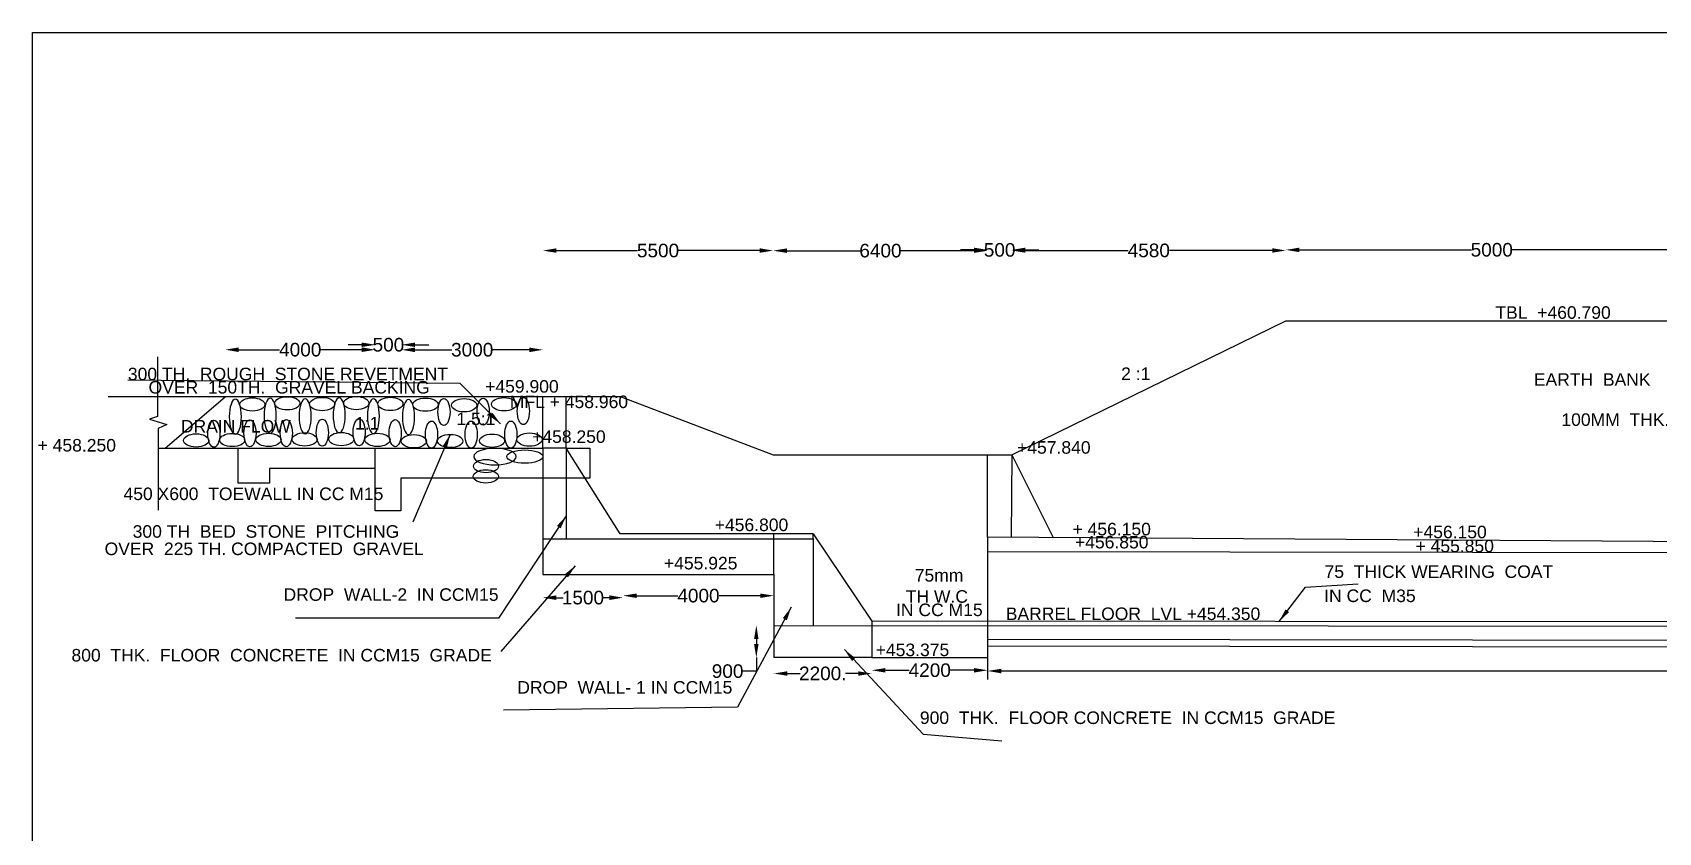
# Model space of a CAD drawing. Header units: inches. Extents: x 48010 to 53514, y -54 to 3817.
# Drawn here: x 48010 to 49566, y 3051 to 3817 of the extents above; entities that cross this region are included whole.
import ezdxf

# ---------------------------------------------------------------- set-up
doc = ezdxf.new("R2010")
doc.units = ezdxf.units.IN
doc.header["$MEASUREMENT"] = 0
doc.layers.add('DIMENSIONS', color=255, linetype='Continuous')
doc.layers.add('TEXT', color=1, linetype='Continuous')
doc.styles.get("Standard").update_dxf_attribs({"font": 'arial.ttf', "height": 13})
doc.dimstyles.get("Standard").update_dxf_attribs({"dimtxt": 12, "dimasz": 13, "dimexe": 0.18, "dimexo": 0.0625, "dimgap": 0.09, "dimtad": 0, "dimtih": 1, "dimtoh": 1, "dimdec": 4, "dimzin": 0, "dimdsep": 46, "dimtxsty": 'Standard', "dimcen": 0.09, "dimse1": 1, "dimse2": 1, "dimadec": 0, "dimazin": 0, "dimtfac": 1, "dimtdec": 4, "dimtofl": 0, "dimtmove": 0, "dimatfit": 3, "dimfxl": 1, "dimtolj": 1, "dimtzin": 0, "dimarcsym": 0})

# ---------------------------------------------------------------- blocks, each defined once
blk = doc.blocks.new('*D1')
at = {"layer": 'Defpoints', "color": 0, "transparency": 16777216}
for p in [(48338.1, 3513.3), (48194.4, 3468.2), (48338.1, 3468.2)]:
    blk.add_point(p, dxfattribs=at)
at = {"layer": 'DIMENSIONS', "color": 0, "lineweight": -2, "transparency": 16777216}
for p, q in [((48207.4, 3513.3), (48246.5, 3513.3)), ((48325.1, 3513.3), (48286, 3513.3))]:
    blk.add_line(p, q, dxfattribs=at)
at = {"layer": 'DIMENSIONS', "color": 0, "transparency": 16777216}
for points in [[(48207.4, 3515.5), (48207.4, 3511.1), (48194.4, 3513.3)], [(48325.1, 3515.5), (48325.1, 3511.1), (48338.1, 3513.3)]]:
    blk.add_solid(points, dxfattribs=at)
at = {"layer": 'DIMENSIONS', "color": 0, "transparency": 16777216, "insert": (48266.2, 3513.3), "char_height": 13, "attachment_point": 5}
blk.add_mtext('\\A1;4000', dxfattribs=at)
blk = doc.blocks.new('*D2')
at = {"layer": 'Defpoints', "color": 0, "transparency": 16777216}
for p in [(48498.4, 3513.2), (48363.2, 3468.2), (48498.4, 3468.2)]:
    blk.add_point(p, dxfattribs=at)
at = {"layer": 'DIMENSIONS', "color": 0, "lineweight": -2, "transparency": 16777216}
for p, q in [((48376.2, 3513.2), (48411.3, 3513.2)), ((48485.4, 3513.2), (48450.3, 3513.2))]:
    blk.add_line(p, q, dxfattribs=at)
at = {"layer": 'DIMENSIONS', "color": 0, "transparency": 16777216}
for points in [[(48376.2, 3515.4), (48376.2, 3511), (48363.2, 3513.2)], [(48485.4, 3515.4), (48485.4, 3511), (48498.4, 3513.2)]]:
    blk.add_solid(points, dxfattribs=at)
at = {"layer": 'DIMENSIONS', "color": 0, "transparency": 16777216, "insert": (48430.8, 3513.2), "char_height": 13, "attachment_point": 5}
blk.add_mtext('\\A1;3000', dxfattribs=at)
blk = doc.blocks.new('*D3')
at = {"layer": 'Defpoints', "color": 0, "transparency": 16777216}
for p in [(48363.2, 3518), (48338.1, 3468.2), (48363.2, 3468.2)]:
    blk.add_point(p, dxfattribs=at)
at = {"layer": 'DIMENSIONS', "color": 0, "lineweight": -2, "transparency": 16777216}
for p, q in [((48325.1, 3518), (48312.1, 3518)), ((48376.2, 3518), (48389.2, 3518))]:
    blk.add_line(p, q, dxfattribs=at)
at = {"layer": 'DIMENSIONS', "color": 0, "transparency": 16777216}
for points in [[(48325.1, 3520.2), (48325.1, 3515.9), (48338.1, 3518)], [(48376.2, 3520.2), (48376.2, 3515.9), (48363.2, 3518)]]:
    blk.add_solid(points, dxfattribs=at)
at = {"layer": 'DIMENSIONS', "color": 0, "transparency": 16777216, "insert": (48350.6, 3518), "char_height": 13, "attachment_point": 5}
blk.add_mtext('\\A1;500', dxfattribs=at)
blk = doc.blocks.new('*D4')
at = {"layer": 'Defpoints', "color": 0, "transparency": 16777216}
for p in [(48719, 3608.2), (48498.4, 3468.2), (48719, 3412.6)]:
    blk.add_point(p, dxfattribs=at)
at = {"layer": 'DIMENSIONS', "color": 0, "lineweight": -2, "transparency": 16777216}
for p, q in [((48511.4, 3608.2), (48589.2, 3608.2)), ((48706, 3608.2), (48628.2, 3608.2))]:
    blk.add_line(p, q, dxfattribs=at)
at = {"layer": 'DIMENSIONS', "color": 0, "transparency": 16777216}
for points in [[(48511.4, 3610.4), (48511.4, 3606.1), (48498.4, 3608.2)], [(48706, 3610.4), (48706, 3606.1), (48719, 3608.2)]]:
    blk.add_solid(points, dxfattribs=at)
at = {"layer": 'DIMENSIONS', "color": 0, "transparency": 16777216, "insert": (48608.7, 3608.2), "char_height": 13, "attachment_point": 5}
blk.add_mtext('\\A1;5500', dxfattribs=at)
blk = doc.blocks.new('*D5')
at = {"layer": 'Defpoints', "color": 0, "transparency": 16777216}
for p in [(48924.2, 3608.1), (48719, 3412.6), (48924.2, 3412.6)]:
    blk.add_point(p, dxfattribs=at)
at = {"layer": 'DIMENSIONS', "color": 0, "lineweight": -2, "transparency": 16777216}
for p, q in [((48732, 3608.1), (48802.1, 3608.1)), ((48911.2, 3608.1), (48841.1, 3608.1))]:
    blk.add_line(p, q, dxfattribs=at)
at = {"layer": 'DIMENSIONS', "color": 0, "transparency": 16777216}
for points in [[(48732, 3610.3), (48732, 3606), (48719, 3608.1)], [(48911.2, 3610.3), (48911.2, 3606), (48924.2, 3608.1)]]:
    blk.add_solid(points, dxfattribs=at)
at = {"layer": 'DIMENSIONS', "color": 0, "transparency": 16777216, "insert": (48821.6, 3608.1), "char_height": 13, "attachment_point": 5}
blk.add_mtext('\\A1;6400', dxfattribs=at)
blk = doc.blocks.new('*D6')
at = {"layer": 'Defpoints', "color": 0, "transparency": 16777216}
for p in [(48947.3, 3608.8), (48924.2, 3412.6), (48947.3, 3412.6)]:
    blk.add_point(p, dxfattribs=at)
at = {"layer": 'DIMENSIONS', "color": 0, "lineweight": -2, "transparency": 16777216}
for p, q in [((48911.2, 3608.8), (48898.2, 3608.8)), ((48960.3, 3608.8), (48973.3, 3608.8))]:
    blk.add_line(p, q, dxfattribs=at)
at = {"layer": 'DIMENSIONS', "color": 0, "transparency": 16777216}
for points in [[(48911.2, 3611), (48911.2, 3606.6), (48924.2, 3608.8)], [(48960.3, 3611), (48960.3, 3606.6), (48947.3, 3608.8)]]:
    blk.add_solid(points, dxfattribs=at)
at = {"layer": 'DIMENSIONS', "color": 0, "transparency": 16777216, "insert": (48935.7, 3608.8), "char_height": 13, "attachment_point": 5}
blk.add_mtext('\\A1;500', dxfattribs=at)
blk = doc.blocks.new('*D7')
at = {"layer": 'Defpoints', "color": 0, "transparency": 16777216}
for p in [(49209.7, 3608.3), (49209.7, 3540.9), (48947.3, 3412.6)]:
    blk.add_point(p, dxfattribs=at)
at = {"layer": 'DIMENSIONS', "color": 0, "lineweight": -2, "transparency": 16777216}
for p, q in [((48960.3, 3608.3), (49058.7, 3608.3)), ((49196.7, 3608.3), (49098.2, 3608.3))]:
    blk.add_line(p, q, dxfattribs=at)
at = {"layer": 'DIMENSIONS', "color": 0, "transparency": 16777216}
for points in [[(48960.3, 3610.5), (48960.3, 3606.2), (48947.3, 3608.3)], [(49196.7, 3610.5), (49196.7, 3606.2), (49209.7, 3608.3)]]:
    blk.add_solid(points, dxfattribs=at)
at = {"layer": 'DIMENSIONS', "color": 0, "transparency": 16777216, "insert": (49078.5, 3608.3), "char_height": 13, "attachment_point": 5}
blk.add_mtext('\\A1;4580', dxfattribs=at)
blk = doc.blocks.new('*D8')
at = {"layer": 'Defpoints', "color": 0, "transparency": 16777216}
for p in [(49604, 3608.9), (49209.7, 3540.9), (49604, 3540.9)]:
    blk.add_point(p, dxfattribs=at)
at = {"layer": 'DIMENSIONS', "color": 0, "lineweight": -2, "transparency": 16777216}
for p, q in [((49222.7, 3608.9), (49387.4, 3608.9)), ((49591, 3608.9), (49426.3, 3608.9))]:
    blk.add_line(p, q, dxfattribs=at)
at = {"layer": 'DIMENSIONS', "color": 0, "transparency": 16777216}
for points in [[(49222.7, 3611), (49222.7, 3606.7), (49209.7, 3608.9)], [(49591, 3611), (49591, 3606.7), (49604, 3608.9)]]:
    blk.add_solid(points, dxfattribs=at)
at = {"layer": 'DIMENSIONS', "color": 0, "transparency": 16777216, "insert": (49406.8, 3608.9), "char_height": 13, "attachment_point": 5}
blk.add_mtext('\\A1;5000', dxfattribs=at)
blk = doc.blocks.new('*D17')
at = {"layer": 'Defpoints', "color": 0, "transparency": 16777216}
for p in [(48498.4, 3298.1), (48575.2, 3298.1), (48575.2, 3275.9)]:
    blk.add_point(p, dxfattribs=at)
at = {"layer": 'DIMENSIONS', "color": 0, "lineweight": -2, "transparency": 16777216}
for p, q in [((48511.4, 3275.9), (48517.9, 3275.9)), ((48562.2, 3275.9), (48555.7, 3275.9))]:
    blk.add_line(p, q, dxfattribs=at)
at = {"layer": 'DIMENSIONS', "color": 0, "transparency": 16777216}
for points in [[(48511.4, 3278.1), (48511.4, 3273.7), (48498.4, 3275.9)], [(48562.2, 3278.1), (48562.2, 3273.7), (48575.2, 3275.9)]]:
    blk.add_solid(points, dxfattribs=at)
at = {"layer": 'DIMENSIONS', "color": 0, "transparency": 16777216, "insert": (48536.8, 3275.9), "char_height": 13, "attachment_point": 5}
blk.add_mtext('\\A1;1500', dxfattribs=at)
blk = doc.blocks.new('*D18')
at = {"layer": 'Defpoints', "color": 0, "transparency": 16777216}
for p in [(48575.2, 3298.1), (48719.5, 3298.1), (48719.5, 3277.8)]:
    blk.add_point(p, dxfattribs=at)
at = {"layer": 'DIMENSIONS', "color": 0, "lineweight": -2, "transparency": 16777216}
for p, q in [((48588.2, 3277.8), (48627.6, 3277.8)), ((48706.5, 3277.8), (48667.1, 3277.8))]:
    blk.add_line(p, q, dxfattribs=at)
at = {"layer": 'DIMENSIONS', "color": 0, "transparency": 16777216}
for points in [[(48588.2, 3279.9), (48588.2, 3275.6), (48575.2, 3277.8)], [(48706.5, 3279.9), (48706.5, 3275.6), (48719.5, 3277.8)]]:
    blk.add_solid(points, dxfattribs=at)
at = {"layer": 'DIMENSIONS', "color": 0, "transparency": 16777216, "insert": (48647.4, 3277.8), "char_height": 13, "attachment_point": 5}
blk.add_mtext('\\A1;4000', dxfattribs=at)
blk = doc.blocks.new('*D19')
at = {"layer": 'Defpoints', "color": 0, "transparency": 16777216}
for p in [(48719.5, 3249.4), (48702.8, 3218.5), (48719.5, 3218.5)]:
    blk.add_point(p, dxfattribs=at)
at = {"layer": 'DIMENSIONS', "color": 0, "lineweight": -2, "transparency": 16777216}
for p, q in [((48702.8, 3236.4), (48702.8, 3231.5)), ((48702.8, 3218.5), (48702.8, 3205.5)), ((48702.8, 3205.5), (48689.8, 3205.5))]:
    blk.add_line(p, q, dxfattribs=at)
at = {"layer": 'DIMENSIONS', "color": 0, "transparency": 16777216}
for points in [[(48700.6, 3236.4), (48704.9, 3236.4), (48702.8, 3249.4)], [(48700.6, 3231.5), (48704.9, 3231.5), (48702.8, 3218.5)]]:
    blk.add_solid(points, dxfattribs=at)
at = {"layer": 'DIMENSIONS', "color": 0, "transparency": 16777216, "insert": (48675.3, 3205.5), "char_height": 13, "attachment_point": 5}
blk.add_mtext('\\A1;900', dxfattribs=at)
blk = doc.blocks.new('*D20')
at = {"layer": 'Defpoints', "color": 0, "transparency": 16777216}
for p in [(48719.5, 3218.5), (48813.3, 3218.5), (48813.3, 3203.3)]:
    blk.add_point(p, dxfattribs=at)
at = {"layer": 'DIMENSIONS', "color": 0, "lineweight": -2, "transparency": 16777216}
for p, q in [((48732.5, 3203.3), (48744.6, 3203.3)), ((48800.3, 3203.3), (48788.2, 3203.3))]:
    blk.add_line(p, q, dxfattribs=at)
at = {"layer": 'DIMENSIONS', "color": 0, "transparency": 16777216}
for points in [[(48732.5, 3205.4), (48732.5, 3201.1), (48719.5, 3203.3)], [(48800.3, 3205.4), (48800.3, 3201.1), (48813.3, 3203.3)]]:
    blk.add_solid(points, dxfattribs=at)
at = {"layer": 'DIMENSIONS', "color": 0, "transparency": 16777216, "insert": (48766.4, 3203.3), "char_height": 13, "attachment_point": 5}
blk.add_mtext('\\A1;2200.', dxfattribs=at)
blk = doc.blocks.new('*D21')
at = {"layer": 'Defpoints', "color": 0, "transparency": 16777216}
for p in [(48813.3, 3218.5), (48924.2, 3218.5), (48924.2, 3206.4)]:
    blk.add_point(p, dxfattribs=at)
at = {"layer": 'DIMENSIONS', "color": 0, "lineweight": -2, "transparency": 16777216}
for p, q in [((48826.3, 3206.4), (48849, 3206.4)), ((48911.2, 3206.4), (48888.5, 3206.4))]:
    blk.add_line(p, q, dxfattribs=at)
at = {"layer": 'DIMENSIONS', "color": 0, "transparency": 16777216}
for points in [[(48826.3, 3208.5), (48826.3, 3204.2), (48813.3, 3206.4)], [(48911.2, 3208.5), (48911.2, 3204.2), (48924.2, 3206.4)]]:
    blk.add_solid(points, dxfattribs=at)
at = {"layer": 'DIMENSIONS', "color": 0, "transparency": 16777216, "insert": (48868.8, 3206.4), "char_height": 13, "attachment_point": 5}
blk.add_mtext('\\A1;4200', dxfattribs=at)
blk = doc.blocks.new('*D22')
at = {"layer": 'Defpoints', "color": 0, "transparency": 16777216}
for p in [(51476.8, 3226), (48924.2, 3206.4), (51476.8, 3205.7)]:
    blk.add_point(p, dxfattribs=at)
at = {"layer": 'DIMENSIONS', "color": 0, "lineweight": -2, "transparency": 16777216}
for p, q in [((48937.2, 3205.7), (50175.9, 3205.7)), ((51463.8, 3205.7), (50225.1, 3205.7))]:
    blk.add_line(p, q, dxfattribs=at)
at = {"layer": 'DIMENSIONS', "color": 0, "transparency": 16777216}
for points in [[(48937.2, 3207.8), (48937.2, 3203.5), (48924.2, 3205.7)], [(51463.8, 3207.8), (51463.8, 3203.5), (51476.8, 3205.7)]]:
    blk.add_solid(points, dxfattribs=at)
at = {"layer": 'DIMENSIONS', "color": 0, "transparency": 16777216, "insert": (50200.5, 3205.7), "char_height": 13, "attachment_point": 5}
blk.add_mtext('\\A1;55685', dxfattribs=at)

msp = doc.modelspace()

# ---------------------------------------------------------------- linework, layer by layer
at = {"layer": 'DIMENSIONS', "color": 0}
for points in [[(48573.49533, 3468.18432), (48719.02801, 3412.62962), (48947.27568, 3412.62962), (49209.69754, 3540.91858), (49603.99683, 3540.91858), (49914.96161, 3327.59209), (51476.80654, 3329.51028), (51476.80654, 3356.72383), (51454.60596, 3356.72383), (51454.63942, 3329.48306)], [(48129.71012, 3506.34064), (48129.71012, 3449.39265), (48121.89508, 3446.68084), (48138.61059, 3441.69111), (48130.25284, 3437.7861), (48130.25284, 3359.52274)], [(48573.49533, 3468.18432), (48082.27269, 3468.18432)], [(48130.25284, 3419.09307), (48430.58216, 3419.09307), (48498.38428, 3419.09307), (48498.38428, 3468.18432)], [(48136.78147, 3419.09307), (48194.36102, 3468.18432)], [(48520.86934, 3419.09307), (48520.86934, 3468.18432)], [(48337.97302, 3399.59749), (48236.84739, 3399.59749), (48236.84739, 3385.64515), (48206.67013, 3385.64515), (48206.67013, 3419.09307)], [(48520.86934, 3419.09307), (48543.56337, 3419.09307), (48543.56337, 3390.43575), (48362.38456, 3390.43575), (48362.38456, 3359.11683), (48337.97302, 3359.11683), (48337.97302, 3419.09307)], [(48498.38428, 3419.09307), (48498.38428, 3298.05348), (48719.60799, 3298.05348), (48719.60799, 3336.92936), (48572.54559, 3336.92936), (48520.86934, 3419.09307), (48498.38428, 3419.09307)], [(48520.86934, 3419.09307), (48520.86934, 3332.0735)], [(49904.51663, 3327.57926), (48924.21695, 3333.85425), (48924.21695, 3412.62962)], [(48947.27568, 3412.62962), (48946.77051, 3333.70988)], [(48947.27568, 3412.62962), (48986.99576, 3333.4524)], [(48719.47153, 3249.35747), (51903.45358, 3247.3624), (51903.45358, 3358.98844)], [(48498.38428, 3332.0735), (48757.32688, 3332.0735), (48757.32688, 3336.92936), (48719.60799, 3336.92936)], [(48757.32688, 3336.92936), (48813.32433, 3253.43511), (48813.32433, 3218.53914), (48719.47153, 3218.53914)], [(48757.32688, 3332.0735), (48757.27504, 3249.33378)], [(48924.21695, 3333.85425), (48924.21695, 3197.62335)], [(51476.80654, 3329.51028), (51476.80654, 3225.96746), (48924.21695, 3229.39498)], [(48924.21695, 3320.03056), (51476.80654, 3316.48803)], [(48719.47153, 3298.05348), (48719.47153, 3218.53914)], [(51903.45358, 3250.84385), (48813.32433, 3253.43511)], [(48924.21695, 3236.14265), (51476.80654, 3232.77899), (51831.86303, 3233.97738)], [(48813.32433, 3218.53914), (48924.21695, 3218.53914)]]:
    msp.add_lwpolyline(points, dxfattribs=at)
at = {"layer": 'DIMENSIONS', "color": 0, "extrusion": (0, 0, -1)}
for centre, major_axis, ratio in [((48204.06883, 3449.12778), (0, 16.71805), 0.3467757309), ((48237.47163, 3450.22225), (0, 16.71805), 0.3467757309), ((48270.8744, 3449.49261), (0, 16.71805), 0.3467757309), ((48303.54707, 3450.40466), (0, 16.71805), 0.3467757309), ((48336.21974, 3449.67502), (0, 16.71805), 0.3467757309), ((48369.7996, 3448.94902), (0, 16.71805), 0.3467757309), ((48452.63452, 3410.97672), (20.41391, 0), 0.3882278224)]:
    msp.add_ellipse(centre, major_axis=major_axis, ratio=ratio, dxfattribs=at)
at = {"layer": 'DIMENSIONS', "color": 0}
for centre, major_axis, ratio in [((48220.355, 3460.87557), (12.01436, 0), 0.5282824363), ((48253.75779, 3461.97004), (12.01436, 0), 0.5282824363), ((48287.16057, 3461.2404), (12.01436, 0), 0.5282824363), ((48319.83324, 3462.15245), (12.01436, 0), 0.5282824363), ((48352.50591, 3461.42281), (12.01436, 0), 0.5282824363), ((48386.08577, 3460.69681), (12.01436, 0), 0.5282824363), ((48403.76212, 3453.69757), (0, -12.96314), 0.4472229187), ((48423.11266, 3460.14658), (12.01436, 0), 0.5282824363), ((48441.29048, 3453.92909), (0, -12.96314), 0.4472229187), ((48461.24074, 3461.10948), (12.01436, 0), 0.5282824363), ((48479.74549, 3454.50785), (0, -12.96314), 0.4472229187), ((48183.55912, 3432.83004), (0, -12.96314), 0.4472229187), ((48218.07916, 3433.26581), (0, -12.96314), 0.4472229187), ((48252.83046, 3433.41111), (0, -12.96314), 0.4472229187), ((48287.33355, 3433.85279), (0, -12.96314), 0.4472229187), ((48322.52106, 3434.1434), (0, -12.96314), 0.4472229187), ((48357.12695, 3433.41685), (0, -12.96314), 0.4472229187), ((48391.91916, 3432.05621), (0, -12.96314), 0.4472229187), ((48429.795, 3432.05621), (0, -12.96314), 0.4472229187), ((48467.81517, 3432.05621), (0, -12.96314), 0.4472229187), ((48166.57637, 3426.3934), (12.01436, 0), 0.5282824363), ((48201.09641, 3426.82917), (12.01436, 0), 0.5282824363), ((48235.8477, 3426.97447), (12.01436, 0), 0.5282824363), ((48270.3508, 3427.41615), (12.01436, 0), 0.5282824363), ((48305.53831, 3427.70677), (12.01436, 0), 0.5282824363), ((48340.1442, 3426.98021), (12.01436, 0), 0.5282824363), ((48374.9364, 3425.61958), (12.01436, 0), 0.5282824363), ((48409.76096, 3425.89469), (12.01436, 0), 0.5282824363), ((48449.85633, 3426.1726), (12.01436, 0), 0.5282824363), ((48485.6444, 3427.27306), (12.01436, 0), 0.5282824363), ((48481.13166, 3410.9767), (17.25262, 0), 0.3678847622), ((48443.8086, 3391.96896), (12.01436, 0), 0.5282824363), ((48443.9814, 3401.82463), (12.01436, 0), 0.5282824363)]:
    msp.add_ellipse(centre, major_axis=major_axis, ratio=ratio, dxfattribs=at)
at = {"layer": 'TEXT', "color": 0}
msp.add_lwpolyline([(53513.89021, -54.12416), (48009.91618, -54.12416), (48009.91618, 3816.99518), (53513.89021, 3816.99518)], close=True, dxfattribs=at)

# ---------------------------------------------------------------- texts
for s, p in [('TBL  +460.790', (49410.27001, 3542.91021)), ('300 TH.  ROUGH  STONE REVETMENT', (48101.19073, 3484.05394)), ('2 :1', (49052.04386, 3484.29433)), ('EARTH  BANK', (49447.06943, 3478.77763)), ('OVER  150TH.  GRAVEL BACKING', (48121.00378, 3471.33051)), ('+459.900', (48443.21845, 3472.18852)), ('MFL + 458.960', (48466.79969, 3457.41316)), ('DRAIN FLOW', (48151.93856, 3434.02736)), ('1:1', (48318.61896, 3436.89795)), ('1.5:1', (48415.71827, 3441.17999)), ('100MM  THK. CC LINING', (49473.44673, 3440.36693)), ('+ 458.250', (48014.7753, 3415.82763)), ('+458.250', (48488.18539, 3424.09148)), ('+457.840', (48952.38708, 3413.74683)), ('450 X600  TOEWALL IN CC M15', (48097.01688, 3369.33108)), ('+456.800', (48662.99592, 3339.63576)), ('+ 456.150', (49005.46136, 3335.55799)), ('300 TH  BED  STONE  PITCHING', (48105.79672, 3333.27792)), ('+456.850', (49007.82546, 3323.09147)), ('+456.150', (49331.62498, 3332.8038)), ('+ 455.850', (49333.83982, 3319.38339)), ('OVER  225 TH. COMPACTED  GRAVEL', (48078.9004, 3316.65754)), ('+455.925', (48614.34216, 3302.97829)), ('75mm', (48854.46577, 3291.32024)), ('75  THICK WEARING  COAT', (49246.73855, 3294.80951)), ('DROP  WALL-2  IN CCM15', (48250.22282, 3272.89226)), ('IN CC M15', (48836.56713, 3258.24476)), ('TH W.C', (48845.81474, 3271.05779)), ('IN CC  M35', (49246.38807, 3271.70362)), ('BARREL FLOOR  LVL +454.350', (48941.56873, 3254.48751)), ('800  THK.  FLOOR  CONCRETE  IN CCM15  GRADE', (48047.19808, 3214.82527)), ('+453.375', (48817.08201, 3219.93444)), ('DROP  WALL- 1 IN CCM15', (48473.97594, 3184.01927)), ('900  THK.  FLOOR CONCRETE  IN CCM15  GRADE', (48859.39694, 3154.93603))]:
    msp.add_text(s, height=12, dxfattribs=at).set_placement(p)

# ---------------------------------------------------------------- dimensions: what is measured, and where the dimension line sits
at = {"layer": 'DIMENSIONS', "color": 0}
for base, p1, p2, text, picture, middle in [((48719.02801, 3608.22162), (48498.38428, 3468.18432), (48719.02801, 3412.62962), '5500', '*D4', (48608.70614, 3608.22162)), ((48924.21695, 3608.13946), (48719.02801, 3412.62962), (48924.21695, 3412.62962), '6400', '*D5', (48821.62248, 3608.13946)), ((49209.69754, 3608.32075), (48947.27568, 3412.62962), (49209.69754, 3540.91858), '4580', '*D7', (49078.48661, 3608.32075)), ((49603.99683, 3608.86562), (49209.69754, 3540.91858), (49603.99683, 3540.91858), '5000', '*D8', (49406.84718, 3608.86562)), ((48338.12493, 3513.29296), (48194.36102, 3468.18432), (48338.12493, 3468.18432), '4000', '*D1', (48266.24298, 3513.29296)), ((48498.38428, 3513.18976), (48363.16791, 3468.18432), (48498.38428, 3468.18432), '3000', '*D2', (48430.7761, 3513.18976)), ((48575.24902, 3275.89199), (48498.38428, 3298.05348), (48575.24902, 3298.05348), '1500', '*D17', (48536.81665, 3275.89199)), ((48719.47153, 3277.76549), (48575.24902, 3298.05348), (48719.47153, 3298.05348), '4000', '*D18', (48647.36028, 3277.76549)), ((51476.80654, 3205.67334), (48924.21695, 3206.37983), (51476.80654, 3225.96746), '55685', '*D22', (50200.51174, 3205.67334)), ((48813.32433, 3203.25733), (48719.47153, 3218.53914), (48813.32433, 3218.53914), '2200.', '*D20', (48766.39793, 3203.25733)), ((48924.21695, 3206.37983), (48813.32433, 3218.53914), (48924.21695, 3218.53914), '4200', '*D21', (48868.77064, 3206.37983))]:
    dim = msp.add_linear_dim(base=base, p1=p1, p2=p2, text=text, dimstyle='Standard', dxfattribs=at)
    dim.commit()
    dim.dimension.update_dxf_attribs({"geometry": picture, "text_midpoint": middle})
for base, p1, p2, picture, middle in [((48947.27568, 3608.79257), (48924.21695, 3412.62962), (48947.27568, 3412.62962), '*D6', (48935.74632, 3608.79257)), ((48363.16791, 3518.04276), (48338.12493, 3468.18432), (48363.16791, 3468.18432), '*D3', (48350.64642, 3518.04276))]:
    dim = msp.add_linear_dim(base=base, p1=p1, p2=p2, text='500', dimstyle='Standard', dxfattribs=at)
    dim.commit()
    dim.dimension.update_dxf_attribs({"geometry": picture, "text_midpoint": middle, "dimtype": 160})
dim = msp.add_linear_dim(base=(48702.76893, 3218.53914), p1=(48719.47153, 3249.35747), p2=(48719.47153, 3218.53914), angle=90, text='900', dimstyle='Standard', dxfattribs=at)
dim.commit()
dim.dimension.update_dxf_attribs({"geometry": '*D19', "text_midpoint": (48675.33992, 3205.53914)})

# ---------------------------------------------------------------- leaders
for points in [[(48457.98811, 3442.21908), (48419.36955, 3480.80087), (48101.19073, 3484.05394)], [(48409.76096, 3432.24167), (48373.84742, 3348.11969)], [(48520.86934, 3354.28435), (48456.1208, 3256.14894), (48261.7455, 3256.14894)], [(48529.35862, 3306.43034), (48458.20339, 3224.24627)], [(49203.13069, 3253.10823), (49228.55059, 3285.90727), (49278.77402, 3289.00167)], [(48736.22776, 3266.77535), (48684.86536, 3170.99016), (48460.82746, 3168.05796)], [(48787.101, 3226.21325), (48862.4325, 3145.08906), (48937.76403, 3138.73596)]]:
    msp.add_leader(points, dimstyle='Standard', override={"dimgap": 0.09, "dimtad": 0}, dxfattribs=at)

doc.saveas('drawing.dxf')
